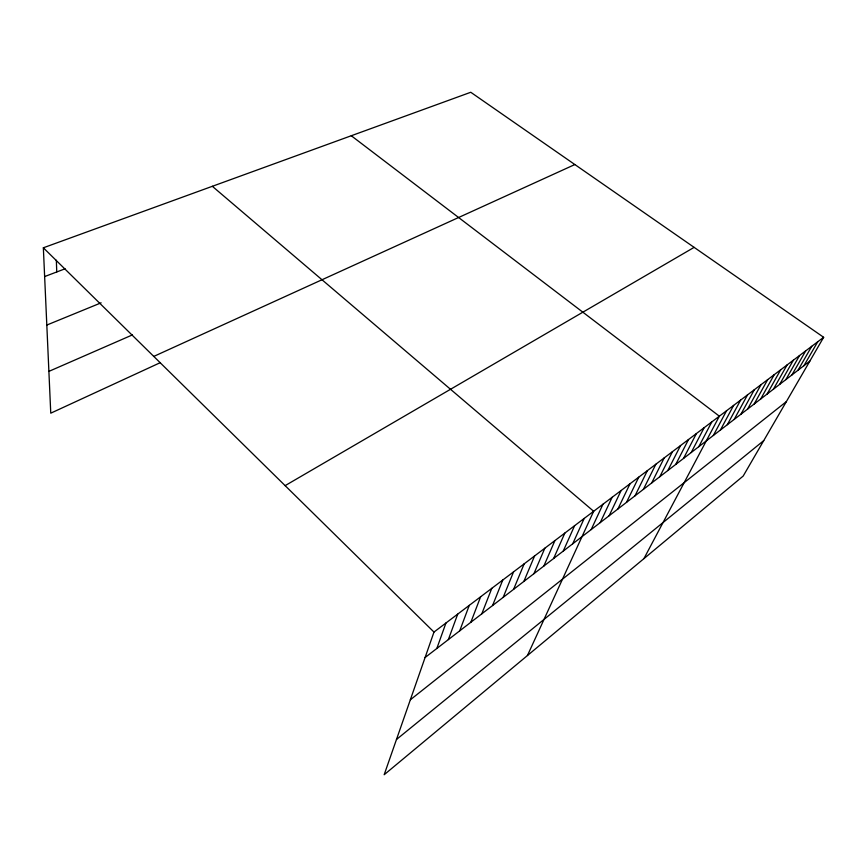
<?xml version="1.0" encoding="UTF-8"?>
<svg xmlns="http://www.w3.org/2000/svg" width="867" height="867" viewBox="0 0 867 867"><rect width="100%" height="100%" fill="white"/><g stroke="black" fill="none" stroke-linecap="round" stroke-linejoin="round"><path stroke-width="1.3" d="M823.65 337.296L433.977 632.065L384.168 774.73L743.192 476.048L823.65 337.296L470.759 92.27L43.35 247.789L50.763 413.18L160.352 362.623M436.827 648.483L445.952 623.005M448.358 639.597L457.722 614.107M459.694 630.873L469.275 605.361M470.835 622.289L480.632 596.767M481.792 613.847L491.795 588.325M492.564 605.545L502.762 580.034M503.163 597.385L513.546 571.873M513.589 589.354L524.156 563.853M523.841 581.454L534.581 555.964M533.92 573.683L544.834 548.204M543.847 566.043L554.923 540.575M553.623 558.521L564.84 533.075M563.236 551.109L574.604 525.695M572.697 543.815L584.206 518.423M527.429 655.55L593.657 511.27L212.339 186.297M591.186 529.574L602.966 504.236M600.224 522.617L612.124 497.311M609.122 515.757L621.14 490.484M617.878 509.016L630.016 483.775M626.516 502.361L638.762 477.164M635.023 495.805L647.367 470.651M643.401 489.356L655.853 464.235M651.659 482.995L664.198 457.917M659.798 476.72L672.434 451.685M667.818 470.543L680.541 445.551M675.729 464.452L688.528 439.515M683.521 458.448L696.407 433.554M691.205 452.531L704.167 427.68M698.78 446.7L711.818 421.893M643.921 558.63L719.361 416.193L351.276 135.74M713.368 435.451L726.546 410.752M720.401 430.043L733.623 405.398M727.326 424.7L740.624 400.11M734.176 419.433L747.517 394.886M740.927 414.231L754.323 389.738M747.592 409.094L761.042 384.655M754.171 404.022L767.674 379.648M760.673 399.026L774.209 374.696M767.078 394.084L780.668 369.808M773.418 389.196L787.052 364.985M779.671 384.384L793.348 360.228M785.849 379.627L799.558 355.524M791.95 374.923L805.692 350.886M797.976 370.285L811.75 346.301M803.926 365.69L817.744 341.771M396.479 739.486L763.74 440.609M410.329 699.799L786.347 401.638M425.09 657.522L809.811 361.16M285.135 485.639L694.131 247.366M153.773 356.413L574.843 164.546M48.888 371.379L132.434 334.9M46.807 325.06L101.114 302.832M44.64 276.573L65.123 268.77M43.35 247.789L433.977 632.065M56.344 260.23L56.756 271.956"/></g></svg>
